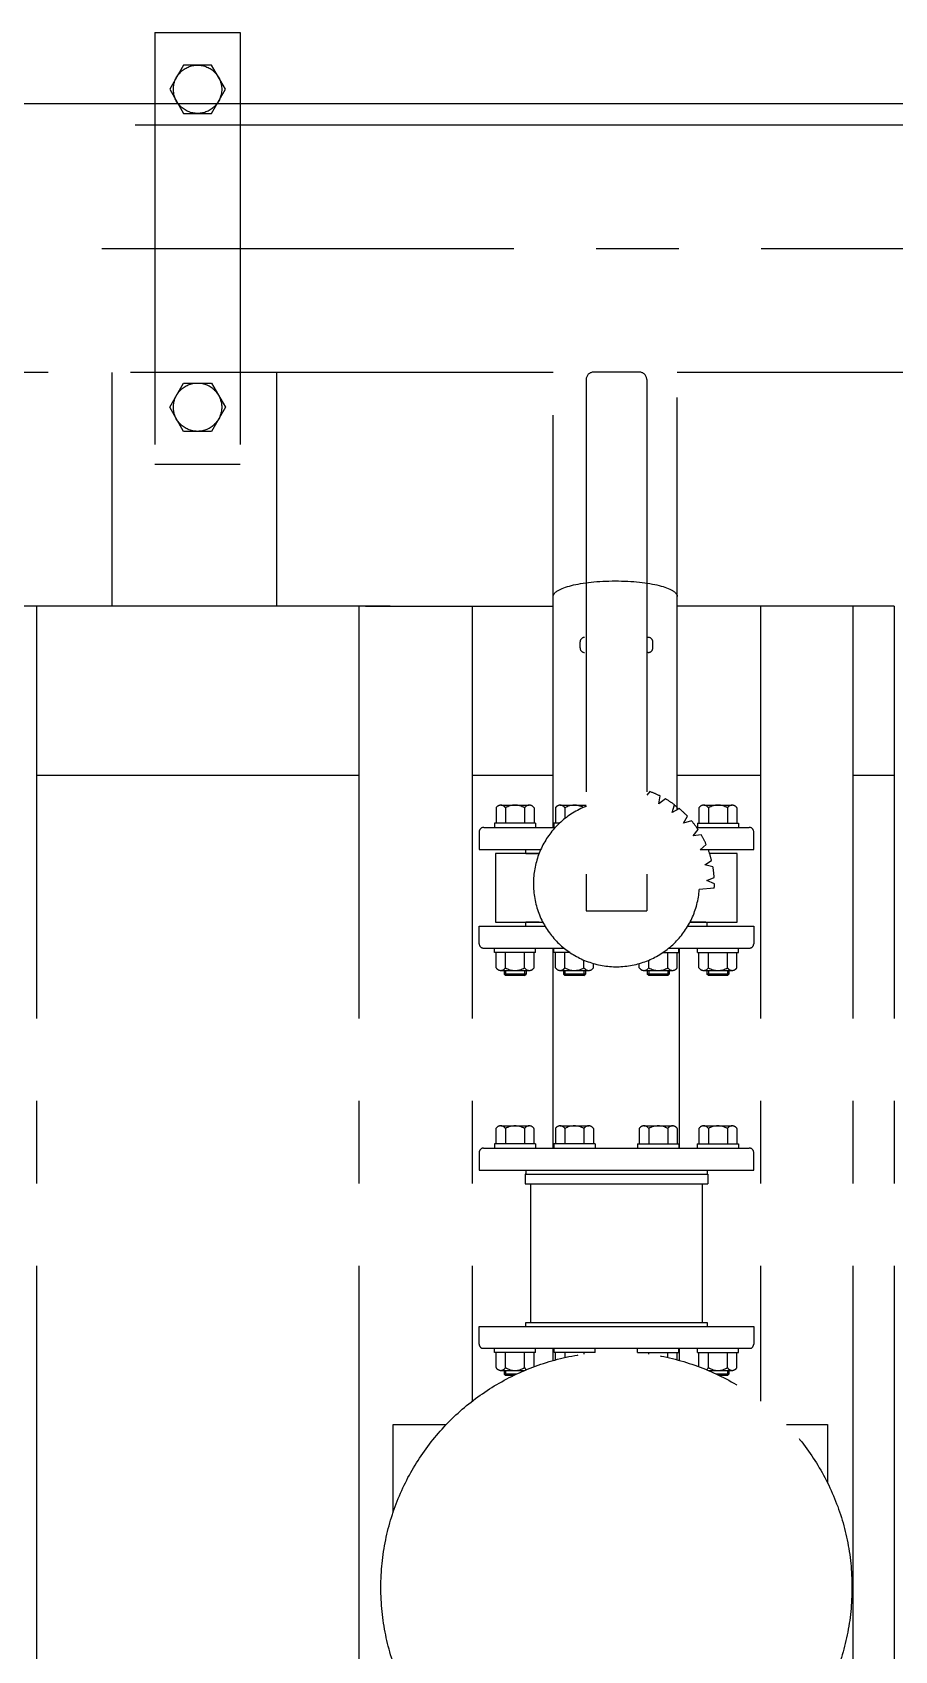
# Model space of a CAD drawing. Header units: millimetres. Extents: x 10462777 to 22643323, y 453826 to 1389191.
# Drawn here: x 11240807 to 11241330, y 624376 to 625357 of the extents above; entities that cross this region are included whole.
import ezdxf

# ---------------------------------------------------------------- set-up
doc = ezdxf.new("R2010")
doc.units = ezdxf.units.MM
doc.header["$LTSCALE"] = 200
doc.header["$MEASUREMENT"] = 0
doc.linetypes.add('CENTER', pattern=[2, 1.25, -0.25, 0.25, -0.25])
doc.layers.get('0').update_dxf_attribs({"linetype": 'CONTINUOUS'})
doc.layers.add('1', color=1, linetype='CENTER')

msp = doc.modelspace()

# ---------------------------------------------------------------- linework, layer by layer
at = {"color": 7}
msp.add_line((11241430.85063, 625313.93469), (11239430.85063, 625313.93469), dxfattribs=at)
at = {"color": 0, "linetype": 'CENTER', "ltscale": 2}
msp.add_line((11241369.24425, 625300.93469), (11239454.45138, 625300.93469), dxfattribs=at)
at = {"color": 0, "linetype": 'CENTER'}
msp.add_line((11241498.90754, 625225.93469), (11239288.82466, 625225.93469), dxfattribs=at)
at = {"layer": '1', "color": 0}
for p, q in [((11240881.16501, 625357.23673), (11240932.95433, 625357.23673)), ((11240881.16501, 625357.23673), (11240881.16501, 625095.39138)), ((11240932.95433, 625357.23673), (11240932.95433, 625095.39138)), ((11241116.3637, 625150.93469), (11240698.48908, 625150.93469)), ((11240854.99447, 625150.93469), (11240854.99447, 625009.15488)), ((11240954.89671, 625150.93469), (11240954.89671, 625009.15488)), ((11241122.77711, 625150.93469), (11241116.3637, 625150.93469)), ((11241122.77711, 624875.08022), (11241122.77711, 625150.93469)), ((11241142.71832, 625146.63469), (11241142.71832, 624824.46309)), ((11241174.93201, 625151.21354), (11241147.29717, 625151.21354)), ((11241179.51086, 625146.63469), (11241179.51086, 624824.46309)), ((11241198.00026, 624885.78182), (11241198.00026, 625150.93469)), ((11241369.24425, 625150.93469), (11241198.00026, 625150.93469)), ((11240881.16501, 625095.39138), (11240932.95433, 625095.39138)), ((11241023.87088, 625009.15488), (11240698.48908, 625009.15488)), ((11240809.27152, 625009.15488), (11240809.27152, 623819.15493)), ((11241004.84783, 625009.15488), (11241004.84783, 623819.15493)), ((11241009.01042, 625009.15488), (11241122.77711, 625009.15488)), ((11241073.70013, 625009.15488), (11241073.70013, 624527.13738)), ((11241329.5301, 625009.15488), (11241198.00026, 625009.15488)), ((11241248.52905, 625009.15488), (11241248.52905, 624527.13738)), ((11241304.55454, 625009.15488), (11241304.55454, 623819.15493)), ((11241329.5301, 625009.15488), (11241329.5301, 623819.15493)), ((11241180.42663, 624990.33423), (11241179.51086, 624990.33423)), ((11241139.05523, 624983.92384), (11241139.05523, 624987.58692)), ((11241180.42663, 624981.17652), (11241179.51086, 624981.17652)), ((11241183.17395, 624983.92384), (11241183.17395, 624987.58692)), ((11240809.27152, 624906.71599), (11241004.84783, 624906.71599)), ((11241073.70013, 624906.71599), (11241122.77711, 624906.71599)), ((11241198.00026, 624906.71599), (11241248.52905, 624906.71599)), ((11241304.55454, 624906.71599), (11241329.5301, 624906.71599)), ((11241181.43349, 624896.77267), (11241179.51086, 624894.68155)), ((11241186.85016, 624889.36151), (11241187.53791, 624894.15575)), ((11241190.81883, 624892.39622), (11241186.85016, 624889.36151)), ((11241088.08147, 624886.90276), (11241088.08147, 624877.74428)), ((11241090.96406, 624888.56702), (11241108.25964, 624888.56702)), ((11241093.84666, 624886.90276), (11241093.84666, 624877.74428)), ((11241105.37704, 624886.90276), (11241105.37704, 624877.74428)), ((11241111.14223, 624886.90276), (11241111.14223, 624877.74428)), ((11241124.12593, 624886.90276), (11241124.12593, 624877.74428)), ((11241127.00853, 624888.56702), (11241142.71832, 624888.56702)), ((11241129.89112, 624886.90276), (11241129.89112, 624880.4687)), ((11241194.86628, 624884.15705), (11241196.3761, 624888.75903)), ((11241199.30163, 624886.4565), (11241194.86628, 624884.15705)), ((11241198.10325, 624886.90276), (11241198.10325, 624885.83521)), ((11241201.85687, 624877.63967), (11241204.14287, 624881.90956)), ((11241211.14497, 624886.90276), (11241211.14497, 624877.74428)), ((11241214.02757, 624888.56702), (11241231.32314, 624888.56702)), ((11241228.44055, 624886.90276), (11241228.44055, 624877.74428)), ((11241234.20574, 624886.90276), (11241234.20574, 624877.74428)), ((11241077.89174, 624872.38016), (11241077.89174, 624861.75992)), ((11241080.5918, 624875.08022), (11241124.07687, 624875.08022)), ((11241087.12407, 624877.74428), (11241087.12407, 624875.08022)), ((11241112.09963, 624877.74428), (11241087.12407, 624877.74428)), ((11241112.09963, 624877.74428), (11241112.09963, 624875.08022)), ((11241126.7223, 624877.74428), (11241123.16854, 624877.74428)), ((11241123.16854, 624877.74428), (11241123.16854, 624875.08022)), ((11241206.62413, 624879.134), (11241201.85687, 624877.63967)), ((11241207.60952, 624870.00741), (11241210.60226, 624873.81546)), ((11241212.56385, 624870.6512), (11241207.60952, 624870.00741)), ((11241209.73854, 624875.08022), (11241241.69541, 624875.08022)), ((11241210.18758, 624877.74428), (11241235.16314, 624877.74428)), ((11241210.18758, 624877.74428), (11241210.18758, 624875.08022)), ((11241235.16314, 624877.74428), (11241235.16314, 624875.08022)), ((11241244.39547, 624861.75992), (11241244.39547, 624872.38016)), ((11241077.89174, 624861.75992), (11241115.24855, 624861.75992)), ((11241106.19737, 624861.75992), (11241115.24855, 624861.75992)), ((11241106.19737, 624859.26237), (11241106.19737, 624861.75992)), ((11241211.94946, 624861.49215), (11241215.55799, 624864.72267)), ((11241216.9403, 624861.26586), (11241211.94946, 624861.49215)), ((11241212.24856, 624861.75992), (11241244.39547, 624861.75992)), ((11241212.24856, 624861.75992), (11241216.08983, 624861.75992)), ((11241114.19531, 624859.26237), (11241106.19737, 624859.26237)), ((11241106.19737, 624859.26237), (11241114.19531, 624859.26237)), ((11241107.02989, 624859.26237), (11241114.19531, 624859.26237)), ((11241214.7448, 624852.35264), (11241218.85948, 624854.90747)), ((11241219.62053, 624851.26313), (11241214.7448, 624852.35264)), ((11241215.91061, 624842.86658), (11241220.40642, 624844.66808)), ((11241220.52307, 624840.94696), (11241215.91061, 624842.86658)), ((11241220.4575, 624838.15649), (11241211.35704, 624837.40171)), ((11241142.71832, 624824.46309), (11241179.51086, 624824.46309)), ((11241077.89174, 624804.51864), (11241077.89174, 624815.13888)), ((11241077.89174, 624815.13888), (11241115.24855, 624815.13888)), ((11241106.16836, 624817.63644), (11241114.19531, 624817.63644)), ((11241114.19531, 624817.63644), (11241106.19737, 624817.63644)), ((11241106.19737, 624817.63644), (11241116.46605, 624817.63644)), ((11241106.19737, 624815.13888), (11241106.19737, 624817.63644)), ((11241106.19737, 624815.13888), (11241117.86166, 624815.13888)), ((11241114.19531, 624817.63644), (11241107.02989, 624817.63644)), ((11241204.36752, 624815.13888), (11241216.08983, 624815.13888)), ((11241215.25731, 624817.63644), (11241205.76313, 624817.63644)), ((11241206.98063, 624815.13888), (11241244.39547, 624815.13888)), ((11241208.03387, 624817.63644), (11241216.08983, 624817.63644)), ((11241208.03387, 624817.63644), (11241216.06082, 624817.63644)), ((11241215.25731, 624817.63644), (11241208.03387, 624817.63644)), ((11241216.08983, 624815.13888), (11241216.08983, 624817.63644)), ((11241244.39547, 624815.13888), (11241244.39547, 624804.51864)), ((11241080.5918, 624801.81858), (11241129.39956, 624801.81858)), ((11241087.12407, 624799.15452), (11241087.12407, 624801.81858)), ((11241112.09963, 624799.15452), (11241112.09963, 624801.81858)), ((11241122.77711, 624680.59992), (11241122.77711, 624801.81858)), ((11241123.16854, 624799.15452), (11241123.16854, 624801.81858)), ((11241192.82962, 624801.81858), (11241241.69541, 624801.81858)), ((11241198.98667, 624799.15452), (11241198.98667, 624801.81858)), ((11241199.45207, 624680.59992), (11241199.45207, 624801.81858)), ((11241210.18758, 624799.15452), (11241210.18758, 624801.81858)), ((11241235.16314, 624799.15452), (11241235.16314, 624801.81858)), ((11241112.09963, 624799.15452), (11241087.12407, 624799.15452)), ((11241088.08147, 624789.99605), (11241088.08147, 624799.15452)), ((11241093.84666, 624789.99605), (11241093.84666, 624799.15452)), ((11241105.37704, 624789.99605), (11241105.37704, 624799.15452)), ((11241111.14223, 624789.99605), (11241111.14223, 624799.15452)), ((11241133.00294, 624799.15452), (11241123.16854, 624799.15452)), ((11241124.12593, 624789.99605), (11241124.12593, 624799.15452)), ((11241129.89112, 624789.99605), (11241129.89112, 624799.15452)), ((11241174.96851, 624789.99605), (11241174.96851, 624792.52236)), ((11241189.22624, 624799.15452), (11241198.98667, 624799.15452)), ((11241192.26408, 624789.99605), (11241192.26408, 624799.15452)), ((11241198.02927, 624789.99605), (11241198.02927, 624799.15452)), ((11241210.18758, 624799.15452), (11241235.16314, 624799.15452)), ((11241211.14497, 624789.99605), (11241211.14497, 624799.15452)), ((11241216.91017, 624789.99605), (11241216.91017, 624799.15452)), ((11241228.44055, 624789.99605), (11241228.44055, 624799.15452)), ((11241234.20574, 624789.99605), (11241234.20574, 624799.15452)), ((11241090.96406, 624788.33178), (11241108.25964, 624788.33178)), ((11241092.9517, 624788.33178), (11241092.9517, 624786.14746)), ((11241093.8529, 624785.24626), (11241092.9517, 624786.14746)), ((11241106.272, 624786.14746), (11241092.9517, 624786.14746)), ((11241093.8529, 624788.33178), (11241093.8529, 624785.24626)), ((11241105.3708, 624785.24626), (11241093.8529, 624785.24626)), ((11241105.3708, 624788.33178), (11241105.3708, 624785.24626)), ((11241105.3708, 624785.24626), (11241106.272, 624786.14746)), ((11241106.272, 624788.33178), (11241106.272, 624786.14746)), ((11241127.00853, 624788.33178), (11241144.3041, 624788.33178)), ((11241128.99617, 624788.33178), (11241128.99617, 624786.14746)), ((11241129.89737, 624785.24626), (11241128.99617, 624786.14746)), ((11241142.31646, 624786.14746), (11241128.99617, 624786.14746)), ((11241129.89737, 624788.33178), (11241129.89737, 624785.24626)), ((11241141.41526, 624785.24626), (11241129.89737, 624785.24626)), ((11241141.41526, 624788.33178), (11241141.41526, 624785.24626)), ((11241141.41526, 624785.24626), (11241142.31646, 624786.14746)), ((11241142.31646, 624788.33178), (11241142.31646, 624786.14746)), ((11241177.8511, 624788.33178), (11241195.14668, 624788.33178)), ((11241179.83874, 624788.33178), (11241179.83874, 624786.14746)), ((11241180.73994, 624785.24626), (11241179.83874, 624786.14746)), ((11241193.15904, 624786.14746), (11241179.83874, 624786.14746)), ((11241180.73994, 624788.33178), (11241180.73994, 624785.24626)), ((11241192.25784, 624785.24626), (11241180.73994, 624785.24626)), ((11241192.25784, 624788.33178), (11241192.25784, 624785.24626)), ((11241192.25784, 624785.24626), (11241193.15904, 624786.14746)), ((11241193.15904, 624788.33178), (11241193.15904, 624786.14746)), ((11241214.02757, 624788.33178), (11241231.32314, 624788.33178)), ((11241216.01521, 624788.33178), (11241216.01521, 624786.14746)), ((11241229.33551, 624786.14746), (11241216.01521, 624786.14746)), ((11241216.91641, 624785.24626), (11241216.01521, 624786.14746)), ((11241216.91641, 624788.33178), (11241216.91641, 624785.24626)), ((11241228.43431, 624785.24626), (11241216.91641, 624785.24626)), ((11241228.43431, 624788.33178), (11241228.43431, 624785.24626)), ((11241228.43431, 624785.24626), (11241229.33551, 624786.14746)), ((11241229.33551, 624788.33178), (11241229.33551, 624786.14746)), ((11241090.93505, 624694.08672), (11241108.23062, 624694.08672)), ((11241122.77711, 624684.76447), (11241122.77711, 624693.92218)), ((11241126.97952, 624694.08672), (11241144.27509, 624694.08672)), ((11241177.82209, 624694.08672), (11241195.11767, 624694.08672)), ((11241213.99856, 624694.08672), (11241231.29413, 624694.08672)), ((11241088.05245, 624692.42246), (11241088.05245, 624683.26398)), ((11241093.81764, 624692.42246), (11241093.81764, 624683.26398)), ((11241105.34803, 624692.42246), (11241105.34803, 624683.26398)), ((11241111.11322, 624692.42246), (11241111.11322, 624683.26398)), ((11241124.09692, 624692.42246), (11241124.09692, 624683.26398)), ((11241129.86211, 624692.42246), (11241129.86211, 624683.26398)), ((11241141.39249, 624692.42246), (11241141.39249, 624683.26398)), ((11241147.15769, 624692.42246), (11241147.15769, 624683.26398)), ((11241174.9395, 624692.42246), (11241174.9395, 624683.26398)), ((11241180.70469, 624692.42246), (11241180.70469, 624683.26398)), ((11241192.23507, 624692.42246), (11241192.23507, 624683.26398)), ((11241198.00026, 624692.42246), (11241198.00026, 624683.26398)), ((11241211.11596, 624692.42246), (11241211.11596, 624683.26398)), ((11241216.88115, 624692.42246), (11241216.88115, 624683.26398)), ((11241228.41154, 624692.42246), (11241228.41154, 624683.26398)), ((11241234.17673, 624692.42246), (11241234.17673, 624683.26398)), ((11241077.86273, 624677.89986), (11241077.86273, 624667.27962)), ((11241080.56279, 624680.59992), (11241241.66639, 624680.59992)), ((11241087.09506, 624683.26398), (11241087.09506, 624680.59992)), ((11241112.07061, 624683.26398), (11241087.09506, 624683.26398)), ((11241112.07061, 624683.26398), (11241112.07061, 624680.59992)), ((11241123.13952, 624683.26398), (11241123.13952, 624680.59992)), ((11241148.11508, 624683.26398), (11241123.13952, 624683.26398)), ((11241148.11508, 624683.26398), (11241148.11508, 624680.59992)), ((11241173.9821, 624683.26398), (11241173.9821, 624680.59992)), ((11241173.9821, 624683.26398), (11241198.95766, 624683.26398)), ((11241198.95766, 624683.26398), (11241198.95766, 624680.59992)), ((11241210.15856, 624683.26398), (11241235.13412, 624683.26398)), ((11241210.15856, 624683.26398), (11241210.15856, 624680.59992)), ((11241235.13412, 624683.26398), (11241235.13412, 624680.59992)), ((11241244.36645, 624667.27962), (11241244.36645, 624677.89986)), ((11241077.86273, 624667.27962), (11241244.36645, 624667.27962)), ((11241105.7521, 624664.78207), (11241105.7521, 624658.95444)), ((11241106.16836, 624664.78207), (11241105.7521, 624664.78207)), ((11241106.16836, 624667.27962), (11241216.06082, 624667.27962)), ((11241106.16836, 624667.27962), (11241106.16836, 624664.78207)), ((11241106.16836, 624664.78207), (11241216.06082, 624664.78207)), ((11241106.16836, 624664.78207), (11241216.06082, 624664.78207)), ((11241106.16836, 624664.78207), (11241216.06082, 624664.78207)), ((11241106.16836, 624664.78207), (11241216.06082, 624664.78207)), ((11241106.16836, 624664.78207), (11241216.06082, 624664.78207)), ((11241216.06082, 624667.27962), (11241216.06082, 624664.78207)), ((11241216.06082, 624664.78207), (11241216.47708, 624664.78207)), ((11241216.06082, 624664.78207), (11241216.47708, 624664.78207)), ((11241216.47708, 624664.78207), (11241216.47708, 624658.95444)), ((11241105.7521, 624658.95444), (11241216.47708, 624658.95444)), ((11241109.08217, 624658.95444), (11241109.08217, 624574.831)), ((11241213.147, 624658.95444), (11241213.147, 624574.831)), ((11241077.86273, 624561.71321), (11241077.86273, 624572.33345)), ((11241077.86273, 624572.33345), (11241244.36645, 624572.33345)), ((11241077.86273, 624572.33345), (11241244.36645, 624572.33345)), ((11241106.16836, 624574.831), (11241216.06082, 624574.831)), ((11241106.16836, 624574.831), (11241213.147, 624574.831)), ((11241106.16836, 624572.33345), (11241106.16836, 624574.831)), ((11241216.06082, 624574.831), (11241216.06082, 624572.33345)), ((11241244.36645, 624572.33345), (11241244.36645, 624561.71321)), ((11241087.12407, 624556.59044), (11241087.12407, 624559.2545)), ((11241112.09963, 624556.59044), (11241087.12407, 624556.59044)), ((11241088.08147, 624547.43196), (11241088.08147, 624556.59044)), ((11241093.84666, 624547.43196), (11241093.84666, 624556.59044)), ((11241105.37704, 624547.43196), (11241105.37704, 624556.59044)), ((11241111.14223, 624547.97975), (11241111.14223, 624556.59044)), ((11241112.09963, 624556.59044), (11241112.09963, 624559.2545)), ((11241122.77711, 624551.76509), (11241122.77711, 624559.2545)), ((11241123.27152, 624556.59044), (11241123.27152, 624559.2545)), ((11241148.24708, 624556.59044), (11241123.27152, 624556.59044)), ((11241124.22892, 624552.16133), (11241124.22892, 624556.59044)), ((11241129.99411, 624553.57457), (11241129.99411, 624556.59044)), ((11241141.52449, 624555.65598), (11241141.52449, 624556.59044)), ((11241147.28968, 624556.33507), (11241147.28968, 624556.59044)), ((11241148.24708, 624556.59044), (11241148.24708, 624559.2545)), ((11241173.9821, 624556.59044), (11241173.9821, 624559.2545)), ((11241173.9821, 624556.59044), (11241198.95766, 624556.59044)), ((11241174.9395, 624556.33507), (11241174.9395, 624556.59044)), ((11241180.70469, 624555.65598), (11241180.70469, 624556.59044)), ((11241192.23507, 624553.57457), (11241192.23507, 624556.59044)), ((11241198.00026, 624552.16133), (11241198.00026, 624556.59044)), ((11241198.95766, 624556.59044), (11241198.95766, 624559.2545)), ((11241199.45207, 624551.76509), (11241199.45207, 624559.2545)), ((11241210.18758, 624556.59044), (11241210.18758, 624559.2545)), ((11241210.18758, 624556.59044), (11241235.16314, 624556.59044)), ((11241211.14497, 624547.95807), (11241211.14497, 624556.59044)), ((11241216.91017, 624547.43196), (11241216.91017, 624556.59044)), ((11241228.44055, 624547.43196), (11241228.44055, 624556.59044)), ((11241234.20574, 624547.43196), (11241234.20574, 624556.59044)), ((11241235.16314, 624556.59044), (11241235.16314, 624559.2545)), ((11241090.96406, 624545.76769), (11241105.57721, 624545.76769)), ((11241092.9517, 624545.76769), (11241092.9517, 624543.58337)), ((11241093.8529, 624542.68217), (11241092.9517, 624543.58337)), ((11241100.66132, 624543.58337), (11241092.9517, 624543.58337)), ((11241093.8529, 624545.76769), (11241093.8529, 624542.68217)), ((11241098.76823, 624542.68217), (11241093.8529, 624542.68217)), ((11241105.3708, 624545.76769), (11241105.3708, 624545.6804)), ((11241216.65197, 624545.76769), (11241231.32314, 624545.76769)), ((11241216.91641, 624545.76769), (11241216.91641, 624545.65579)), ((11241229.33551, 624543.58337), (11241221.56786, 624543.58337)), ((11241228.43431, 624542.68217), (11241223.46095, 624542.68217)), ((11241228.43431, 624545.76769), (11241228.43431, 624542.68217)), ((11241228.43431, 624542.68217), (11241229.33551, 624543.58337)), ((11241229.33551, 624545.76769), (11241229.33551, 624543.58337))]:
    msp.add_line(p, q, dxfattribs=at)
at = {"layer": '1', "ltscale": 0.8}
for p, q in [((11241216.91017, 624886.90276), (11241216.91017, 624877.74428)), ((11241141.42151, 624789.99605), (11241141.42151, 624794.58905)), ((11241147.1867, 624789.99605), (11241147.1867, 624792.54358)), ((11241180.7337, 624789.99605), (11241180.7337, 624794.5577)), ((11241079.44697, 624559.2545), (11241242.78221, 624559.2545))]:
    msp.add_line(p, q, dxfattribs=at)
at = {"layer": '1', "color": 0}
for points in [[(11240890.14183, 625322.71051), (11240898.60075, 625308.05923), (11240915.51859, 625308.05923), (11240923.97752, 625322.71051), (11240915.51859, 625337.3618), (11240898.60075, 625337.3618)], [(11240890.14183, 625129.91759), (11240898.60075, 625144.56887), (11240915.51859, 625144.56887), (11240923.97752, 625129.91759), (11240915.51859, 625115.26631), (11240898.60075, 625115.26631)]]:
    msp.add_lwpolyline(points, close=True, dxfattribs=at)
for points in [[(11241114.19531, 624859.26237), (11241087.85295, 624859.26237), (11241087.85295, 624817.63644), (11241116.46605, 624817.63644)], [(11241205.76313, 624817.63644), (11241234.37623, 624817.63644), (11241234.37623, 624859.26237), (11241217.62931, 624859.26237)]]:
    msp.add_lwpolyline(points, dxfattribs=at)
at = {"layer": '1', "ltscale": 0.8}
for points in [[(11241025.62964, 624459.43354), (11241025.62964, 624512.88254), (11241057.87128, 624512.88254)], [(11241264.3579, 624512.88254), (11241289.08991, 624512.88254), (11241289.08991, 624477.62651)]]:
    msp.add_lwpolyline(points, dxfattribs=at)
at = {"layer": '1', "color": 0}
for centre, radius in [((11240907.05967, 625322.71051), 14.65128), ((11240907.05967, 625129.91759), 14.65128), ((11241161.11459, 624414.15491), 142.85071)]:
    msp.add_circle(centre, radius, dxfattribs=at)
for centre, radius, start, end in [((11241147.29717, 625146.63469), 4.57885, 90, 180), ((11241174.93201, 625146.63469), 4.57885, 0, 90), ((11241141.80255, 624987.58692), 2.74731, 90, 180), ((11241180.42663, 624987.58692), 2.74731, 0, 90), ((11241141.80255, 624983.92384), 2.74731, 180, 270), ((11241180.42663, 624983.92384), 2.74731, 270, 0), ((11241161.11459, 624840.94696), 59.40849, 63.59114607, 70.00000003), ((11241161.11459, 624840.94696), 59.40849, 53.59114611, 60), ((11241090.96406, 624885.23849), 3.32853, 30.00000006, 149.99999994), ((11241099.61185, 624877.74929), 10.81774, 57.79577253, 122.20422747), ((11241108.25964, 624885.23849), 3.32853, 30.00000006, 149.99999994), ((11241161.11459, 624840.94696), 50.36738, 111.42246719, 355.9637452), ((11241127.00853, 624885.23849), 3.32853, 30.00000006, 149.99999994), ((11241135.65632, 624877.74929), 10.81774, 60.20671617, 122.20422747), ((11241144.3041, 624885.23849), 3.32853, 118.45197837, 137.59894986), ((11241195.22065, 624885.23849), 3.32853, 30.00000006, 71.82941791), ((11241161.11459, 624840.94696), 59.40849, 43.59114605, 50.00000003), ((11241214.02757, 624885.23849), 3.32853, 30.00000006, 149.99999994), ((11241222.67536, 624877.74929), 10.81774, 57.79577253, 122.20422747), ((11241231.32314, 624885.23849), 3.32853, 30.00000006, 149.99999994), ((11241080.5918, 624872.38016), 2.70006, 90, 180), ((11241161.11459, 624840.94696), 59.40849, 33.59114602, 39.99999997), ((11241161.11459, 624840.94696), 59.40849, 23.59114616, 30.00000006), ((11241241.69541, 624872.38016), 2.70006, 0, 90), ((11241161.11459, 624840.94696), 59.40849, 13.59114604, 20.00000005), ((11241161.11459, 624840.94696), 59.40849, 3.59114609, 9.99999996), ((11241161.11459, 624840.94696), 59.40849, 357.30777864, 0), ((11241080.5918, 624804.51864), 2.70006, 180, 270), ((11241241.69541, 624804.51864), 2.70006, 270, 0), ((11241090.96406, 624791.66031), 3.32853, 210.00000006, 329.99999995), ((11241099.61185, 624799.14952), 10.81774, 237.79577253, 302.20422747), ((11241108.25964, 624791.66031), 3.32853, 210.00000006, 329.99999994), ((11241127.00853, 624791.66031), 3.32853, 210.00000006, 329.99999994), ((11241135.65632, 624799.14952), 10.81774, 237.79577253, 302.20422747), ((11241144.3041, 624791.66031), 3.32853, 210.00000006, 329.99999995), ((11241177.8511, 624791.66031), 3.32853, 210.00000006, 329.99999994), ((11241186.49889, 624799.14952), 10.81774, 237.79577253, 302.20422747), ((11241195.14668, 624791.66031), 3.32853, 210.00000006, 329.99999994), ((11241214.02757, 624791.66031), 3.32853, 210.00000006, 329.99999995), ((11241222.67536, 624799.14952), 10.81774, 237.79577253, 302.20422747), ((11241231.32314, 624791.66031), 3.32853, 210.00000006, 329.99999994), ((11241090.93505, 624690.75819), 3.32853, 30.00000005, 149.99999994), ((11241099.58284, 624683.26898), 10.81774, 57.79577253, 122.20422747), ((11241108.23062, 624690.75819), 3.32853, 30.00000005, 149.99999994), ((11241126.97952, 624690.75819), 3.32853, 30.00000005, 149.99999994), ((11241135.6273, 624683.26898), 10.81774, 57.79577253, 122.20422747), ((11241144.27509, 624690.75819), 3.32853, 30.00000006, 149.99999994), ((11241177.82209, 624690.75819), 3.32853, 30.00000005, 149.99999994), ((11241186.46988, 624683.26898), 10.81774, 57.79577253, 122.20422747), ((11241195.11767, 624690.75819), 3.32853, 30.00000005, 149.99999994), ((11241213.99856, 624690.75819), 3.32853, 30.00000006, 149.99999994), ((11241222.64634, 624683.26898), 10.81774, 57.79577253, 122.20422747), ((11241231.29413, 624690.75819), 3.32853, 30.00000005, 149.99999994), ((11241080.56279, 624677.89986), 2.70006, 90, 180), ((11241241.66639, 624677.89986), 2.70006, 0, 90), ((11241080.56279, 624561.71321), 2.70006, 180, 245.59040623), ((11241241.66639, 624561.71321), 2.70006, 294.40959377, 0.00000001), ((11241090.96406, 624549.09623), 3.32853, 210.00000006, 329.99999994), ((11241099.61185, 624556.58543), 10.81774, 237.79577253, 302.20422747), ((11241108.25964, 624549.09623), 3.32853, 210.00000005, 240.42128728), ((11241214.02757, 624549.09623), 3.32853, 299.09346806, 329.99999995), ((11241222.67536, 624556.58543), 10.81774, 237.79577253, 302.20422747), ((11241231.32314, 624549.09623), 3.32853, 210.00000005, 329.99999994)]:
    msp.add_arc(centre, radius, start, end, dxfattribs=at)
at = {"layer": '1', "color": 0, "extrusion": (0, 0, -1)}
msp.add_ellipse((11241160.38868, 625015.10849), major_axis=(37.61158, 0), ratio=0.251233634, start_param=3.141592654, end_param=6.283185307, dxfattribs=at)

doc.saveas('drawing.dxf')
